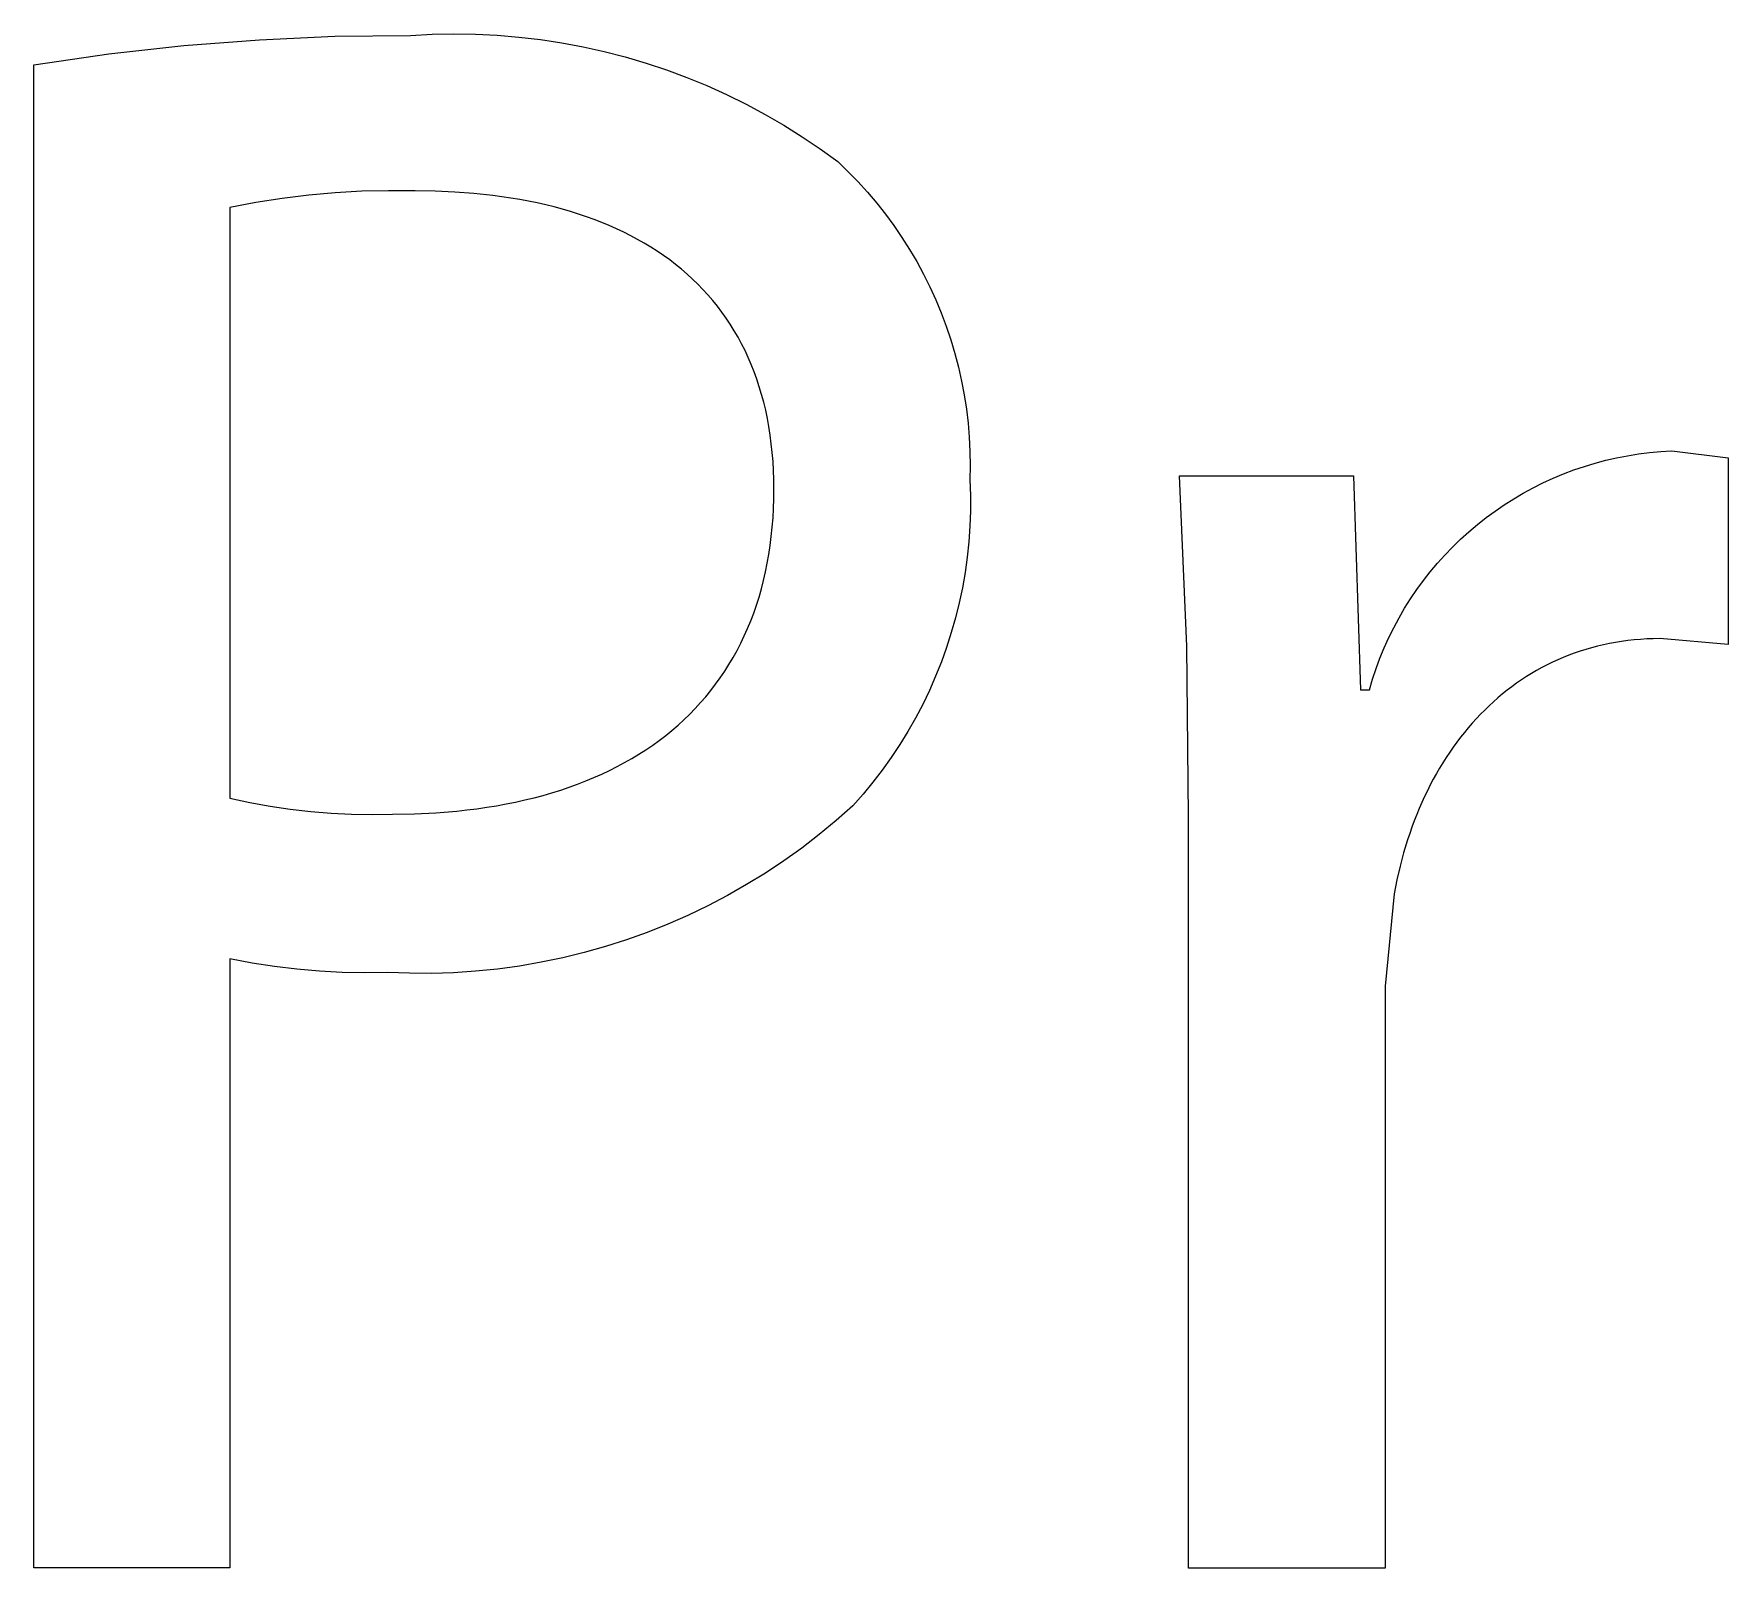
# Model space of a CAD drawing. Header units: millimetres. Extents: x 373 to 3451, y -552 to 1598.
# Drawn here: x 2471.4 to 2494.53, y -500.36 to -479.41 of the extents above; entities that cross this region are included whole.
import ezdxf

# ---------------------------------------------------------------- set-up
doc = ezdxf.new("R2010")
doc.units = ezdxf.units.MM
doc.header["$MEASUREMENT"] = 0
doc.layers.add('Domyślny', color=7, linetype='Continuous', true_color=0x000000)

msp = doc.modelspace()

# ---------------------------------------------------------------- linework, layer by layer
at = {"layer": 'Domyślny', "color": 18, "lineweight": 15, "true_color": 0x000000}
for p, q in [((2472.423, -479.686), (2473.45, -479.572)), ((2473.45, -479.572), (2474.48, -479.492)), ((2474.48, -479.492), (2475.512, -479.446)), ((2475.512, -479.446), (2476.545, -479.435)), ((2476.545, -479.435), (2476.841, -479.419)), ((2476.841, -479.419), (2477.136, -479.413)), ((2477.136, -479.413), (2477.432, -479.417)), ((2477.432, -479.417), (2477.728, -479.431)), ((2477.728, -479.431), (2478.022, -479.456)), ((2478.022, -479.456), (2478.316, -479.49)), ((2478.316, -479.49), (2478.609, -479.534)), ((2478.609, -479.534), (2478.9, -479.589)), ((2471.4, -479.835), (2472.423, -479.686)), ((2478.9, -479.589), (2479.188, -479.653)), ((2479.188, -479.653), (2479.475, -479.727)), ((2479.475, -479.727), (2479.759, -479.811)), ((2479.759, -479.811), (2480.039, -479.904)), ((2471.4, -500.353), (2471.4, -479.835)), ((2480.039, -479.904), (2480.317, -480.007)), ((2480.317, -480.007), (2480.59, -480.119)), ((2480.59, -480.119), (2480.86, -480.241)), ((2480.86, -480.241), (2481.125, -480.372)), ((2481.125, -480.372), (2481.386, -480.512)), ((2481.386, -480.512), (2481.642, -480.66)), ((2481.642, -480.66), (2481.892, -480.817)), ((2481.892, -480.817), (2482.138, -480.983)), ((2482.138, -480.983), (2482.377, -481.157)), ((2482.377, -481.157), (2482.517, -481.291)), ((2482.517, -481.291), (2482.652, -481.43)), ((2482.652, -481.43), (2482.783, -481.574)), ((2474.792, -481.659), (2474.433, -481.715)), ((2475.153, -481.615), (2474.792, -481.659)), ((2475.516, -481.583), (2475.153, -481.615)), ((2475.879, -481.562), (2475.516, -481.583)), ((2476.243, -481.554), (2475.879, -481.562)), ((2476.607, -481.557), (2476.243, -481.554)), ((2476.88, -481.561), (2476.607, -481.557)), ((2477.148, -481.572), (2476.88, -481.561)), ((2477.41, -481.592), (2477.148, -481.572)), ((2477.665, -481.619), (2477.41, -481.592)), ((2477.913, -481.654), (2477.665, -481.619)), ((2478.035, -481.674), (2477.913, -481.654)), ((2482.783, -481.574), (2482.909, -481.722)), ((2474.433, -481.715), (2474.075, -481.782)), ((2474.075, -481.782), (2474.075, -489.848)), ((2478.155, -481.697), (2478.035, -481.674)), ((2478.273, -481.721), (2478.155, -481.697)), ((2478.39, -481.748), (2478.273, -481.721)), ((2478.504, -481.776), (2478.39, -481.748)), ((2478.617, -481.806), (2478.504, -481.776)), ((2478.729, -481.838), (2478.617, -481.806)), ((2478.838, -481.873), (2478.729, -481.838)), ((2478.945, -481.909), (2478.838, -481.873)), ((2482.909, -481.722), (2483.029, -481.874)), ((2483.029, -481.874), (2483.144, -482.031)), ((2479.051, -481.947), (2478.945, -481.909)), ((2479.155, -481.987), (2479.051, -481.947)), ((2479.256, -482.03), (2479.155, -481.987)), ((2479.356, -482.074), (2479.256, -482.03)), ((2479.454, -482.12), (2479.356, -482.074)), ((2479.55, -482.168), (2479.454, -482.12)), ((2483.144, -482.031), (2483.254, -482.191)), ((2479.644, -482.218), (2479.55, -482.168)), ((2479.735, -482.27), (2479.644, -482.218)), ((2479.825, -482.324), (2479.735, -482.27)), ((2479.913, -482.381), (2479.825, -482.324)), ((2483.254, -482.191), (2483.358, -482.355)), ((2483.358, -482.355), (2483.456, -482.522)), ((2479.998, -482.439), (2479.913, -482.381)), ((2480.082, -482.499), (2479.998, -482.439)), ((2480.163, -482.561), (2480.082, -482.499)), ((2480.242, -482.625), (2480.163, -482.561)), ((2483.456, -482.522), (2483.549, -482.693)), ((2480.319, -482.691), (2480.242, -482.625)), ((2480.394, -482.76), (2480.319, -482.691)), ((2480.466, -482.83), (2480.394, -482.76)), ((2483.549, -482.693), (2483.635, -482.867)), ((2480.537, -482.902), (2480.466, -482.83)), ((2480.605, -482.976), (2480.537, -482.902)), ((2480.67, -483.053), (2480.605, -482.976)), ((2483.635, -482.867), (2483.716, -483.043)), ((2483.716, -483.043), (2483.79, -483.223)), ((2480.734, -483.131), (2480.67, -483.053)), ((2480.795, -483.211), (2480.734, -483.131)), ((2480.854, -483.294), (2480.795, -483.211)), ((2483.79, -483.223), (2483.858, -483.404)), ((2480.91, -483.378), (2480.854, -483.294)), ((2480.964, -483.465), (2480.91, -483.378)), ((2481.015, -483.553), (2480.964, -483.465)), ((2483.858, -483.404), (2483.92, -483.588)), ((2481.065, -483.644), (2481.015, -483.553)), ((2481.111, -483.736), (2481.065, -483.644)), ((2481.155, -483.831), (2481.111, -483.736)), ((2483.92, -483.588), (2483.976, -483.774)), ((2481.197, -483.928), (2481.155, -483.831)), ((2481.236, -484.026), (2481.197, -483.928)), ((2483.976, -483.774), (2484.025, -483.962)), ((2484.025, -483.962), (2484.068, -484.152)), ((2481.273, -484.127), (2481.236, -484.026)), ((2481.306, -484.23), (2481.273, -484.127)), ((2484.068, -484.152), (2484.104, -484.342)), ((2481.338, -484.335), (2481.306, -484.23)), ((2481.367, -484.442), (2481.338, -484.335)), ((2484.104, -484.342), (2484.133, -484.534)), ((2481.393, -484.551), (2481.367, -484.442)), ((2481.416, -484.662), (2481.393, -484.551)), ((2481.437, -484.775), (2481.416, -484.662)), ((2484.133, -484.534), (2484.156, -484.727)), ((2481.455, -484.89), (2481.437, -484.775)), ((2481.47, -485.008), (2481.455, -484.89)), ((2484.156, -484.727), (2484.172, -484.92)), ((2481.483, -485.127), (2481.47, -485.008)), ((2481.493, -485.249), (2481.483, -485.127)), ((2484.172, -484.92), (2484.182, -485.114)), ((2484.182, -485.114), (2484.184, -485.308)), ((2493.312, -485.148), (2493.463, -485.129)), ((2493.463, -485.129), (2493.615, -485.115)), ((2493.615, -485.115), (2493.766, -485.107)), ((2493.766, -485.107), (2494.535, -485.199)), ((2481.5, -485.372), (2481.493, -485.249)), ((2484.184, -485.308), (2484.181, -485.503)), ((2492.428, -485.366), (2492.572, -485.317)), ((2492.572, -485.317), (2492.718, -485.273)), ((2492.718, -485.273), (2492.865, -485.234)), ((2492.865, -485.234), (2493.013, -485.2)), ((2493.013, -485.2), (2493.162, -485.171)), ((2493.162, -485.171), (2493.312, -485.148)), ((2494.535, -485.199), (2494.535, -487.751)), ((2481.504, -485.498), (2481.5, -485.372)), ((2481.506, -485.626), (2481.504, -485.498)), ((2484.181, -485.503), (2484.188, -485.713)), ((2487.143, -487.771), (2487.043, -485.445)), ((2487.043, -485.445), (2489.421, -485.445)), ((2489.421, -485.445), (2489.513, -488.366)), ((2491.871, -485.61), (2492.007, -485.542)), ((2492.007, -485.542), (2492.146, -485.479)), ((2492.146, -485.479), (2492.286, -485.42)), ((2492.286, -485.42), (2492.428, -485.366)), ((2481.5, -485.891), (2481.504, -485.759)), ((2481.504, -485.759), (2481.506, -485.626)), ((2484.188, -485.713), (2484.188, -485.924)), ((2491.478, -485.841), (2491.607, -485.76)), ((2491.607, -485.76), (2491.738, -485.683)), ((2491.738, -485.683), (2491.871, -485.61)), ((2481.483, -486.148), (2481.493, -486.02)), ((2481.493, -486.02), (2481.5, -485.891)), ((2484.188, -485.924), (2484.181, -486.135)), ((2491.111, -486.111), (2491.231, -486.017)), ((2491.231, -486.017), (2491.353, -485.927)), ((2491.353, -485.927), (2491.478, -485.841)), ((2481.454, -486.398), (2481.47, -486.274)), ((2481.47, -486.274), (2481.483, -486.148)), ((2484.181, -486.135), (2484.166, -486.346)), ((2490.882, -486.312), (2490.995, -486.21)), ((2490.995, -486.21), (2491.111, -486.111)), ((2481.414, -486.64), (2481.436, -486.52)), ((2481.436, -486.52), (2481.454, -486.398)), ((2484.166, -486.346), (2484.145, -486.556)), ((2490.668, -486.527), (2490.773, -486.418)), ((2490.773, -486.418), (2490.882, -486.312)), ((2481.39, -486.758), (2481.414, -486.64)), ((2484.145, -486.556), (2484.116, -486.765)), ((2490.468, -486.757), (2490.566, -486.64)), ((2490.566, -486.64), (2490.668, -486.527)), ((2481.334, -486.988), (2481.364, -486.874)), ((2481.364, -486.874), (2481.39, -486.758)), ((2484.079, -486.973), (2484.036, -487.179)), ((2484.116, -486.765), (2484.079, -486.973)), ((2490.285, -486.999), (2490.375, -486.876)), ((2490.375, -486.876), (2490.468, -486.757)), ((2481.229, -487.319), (2481.267, -487.211)), ((2481.267, -487.211), (2481.302, -487.101)), ((2481.302, -487.101), (2481.334, -486.988)), ((2484.036, -487.179), (2483.986, -487.384)), ((2490.118, -487.254), (2490.2, -487.125)), ((2490.2, -487.125), (2490.285, -486.999)), ((2481.146, -487.53), (2481.189, -487.425)), ((2481.189, -487.425), (2481.229, -487.319)), ((2483.986, -487.384), (2483.928, -487.587)), ((2489.97, -487.519), (2490.042, -487.385)), ((2490.042, -487.385), (2490.118, -487.254)), ((2481.052, -487.732), (2481.101, -487.632)), ((2481.101, -487.632), (2481.146, -487.53)), ((2483.928, -487.587), (2483.864, -487.788)), ((2489.839, -487.793), (2489.902, -487.655)), ((2489.902, -487.655), (2489.97, -487.519)), ((2493.338, -487.679), (2493.251, -487.686)), ((2493.425, -487.673), (2493.338, -487.679)), ((2493.513, -487.67), (2493.425, -487.673)), ((2493.602, -487.669), (2493.513, -487.67)), ((2494.535, -487.751), (2493.602, -487.669)), ((2480.948, -487.926), (2481.002, -487.83)), ((2481.002, -487.83), (2481.052, -487.732)), ((2483.864, -487.788), (2483.792, -487.986)), ((2487.166, -490.098), (2487.143, -487.771)), ((2489.781, -487.934), (2489.839, -487.793)), ((2492.359, -487.895), (2492.283, -487.925)), ((2492.435, -487.867), (2492.359, -487.895)), ((2492.513, -487.84), (2492.435, -487.867)), ((2492.591, -487.815), (2492.513, -487.84)), ((2492.671, -487.792), (2492.591, -487.815)), ((2492.751, -487.771), (2492.671, -487.792)), ((2492.832, -487.752), (2492.751, -487.771)), ((2492.914, -487.735), (2492.832, -487.752)), ((2492.997, -487.72), (2492.914, -487.735)), ((2493.081, -487.706), (2492.997, -487.72)), ((2493.166, -487.695), (2493.081, -487.706)), ((2493.251, -487.686), (2493.166, -487.695)), ((2480.773, -488.203), (2480.834, -488.113)), ((2480.834, -488.113), (2480.892, -488.021)), ((2480.892, -488.021), (2480.948, -487.926)), ((2483.792, -487.986), (2483.714, -488.182)), ((2489.68, -488.22), (2489.728, -488.076)), ((2489.728, -488.076), (2489.781, -487.934)), ((2491.92, -488.104), (2491.85, -488.144)), ((2491.99, -488.064), (2491.92, -488.104)), ((2492.062, -488.027), (2491.99, -488.064)), ((2492.135, -487.991), (2492.062, -488.027)), ((2492.208, -487.957), (2492.135, -487.991)), ((2492.283, -487.925), (2492.208, -487.957)), ((2480.644, -488.377), (2480.71, -488.291)), ((2480.71, -488.291), (2480.773, -488.203)), ((2483.714, -488.182), (2483.629, -488.376)), ((2489.513, -488.366), (2489.636, -488.366)), ((2489.636, -488.366), (2489.68, -488.22)), ((2491.582, -488.325), (2491.518, -488.374)), ((2491.647, -488.277), (2491.582, -488.325)), ((2491.714, -488.231), (2491.647, -488.277)), ((2491.782, -488.187), (2491.714, -488.231)), ((2491.85, -488.144), (2491.782, -488.187)), ((2480.431, -488.622), (2480.504, -488.542)), ((2480.504, -488.542), (2480.575, -488.461)), ((2480.575, -488.461), (2480.644, -488.377)), ((2483.538, -488.566), (2483.44, -488.753)), ((2483.629, -488.376), (2483.538, -488.566)), ((2491.271, -488.586), (2491.212, -488.643)), ((2491.331, -488.53), (2491.271, -488.586)), ((2491.392, -488.477), (2491.331, -488.53)), ((2491.454, -488.424), (2491.392, -488.477)), ((2491.518, -488.374), (2491.454, -488.424)), ((2480.196, -488.849), (2480.277, -488.776)), ((2480.277, -488.776), (2480.355, -488.7)), ((2480.355, -488.7), (2480.431, -488.622)), ((2483.44, -488.753), (2483.335, -488.936)), ((2491.042, -488.822), (2490.987, -488.885)), ((2491.097, -488.761), (2491.042, -488.822)), ((2491.154, -488.701), (2491.097, -488.761)), ((2491.212, -488.643), (2491.154, -488.701)), ((2479.85, -489.122), (2479.94, -489.057)), ((2479.94, -489.057), (2480.028, -488.99)), ((2480.028, -488.99), (2480.113, -488.921)), ((2480.113, -488.921), (2480.196, -488.849)), ((2483.335, -488.936), (2483.224, -489.115)), ((2490.882, -489.015), (2490.831, -489.082)), ((2490.934, -488.949), (2490.882, -489.015)), ((2490.987, -488.885), (2490.934, -488.949)), ((2479.566, -489.305), (2479.663, -489.246)), ((2479.663, -489.246), (2479.758, -489.185)), ((2479.758, -489.185), (2479.85, -489.122)), ((2483.108, -489.291), (2482.985, -489.463)), ((2483.224, -489.115), (2483.108, -489.291)), ((2490.686, -489.291), (2490.64, -489.364)), ((2490.733, -489.22), (2490.686, -489.291)), ((2490.782, -489.15), (2490.733, -489.22)), ((2490.831, -489.082), (2490.782, -489.15)), ((2479.048, -489.566), (2479.156, -489.518)), ((2479.156, -489.518), (2479.262, -489.468)), ((2479.262, -489.468), (2479.365, -489.416)), ((2479.365, -489.416), (2479.467, -489.361)), ((2479.467, -489.361), (2479.566, -489.305)), ((2482.985, -489.463), (2482.856, -489.63)), ((2490.552, -489.512), (2490.509, -489.588)), ((2490.595, -489.437), (2490.552, -489.512)), ((2490.64, -489.364), (2490.595, -489.437)), ((2478.475, -489.773), (2478.594, -489.736)), ((2478.594, -489.736), (2478.71, -489.697)), ((2478.71, -489.697), (2478.825, -489.656)), ((2478.825, -489.656), (2478.937, -489.612)), ((2478.937, -489.612), (2479.048, -489.566)), ((2482.856, -489.63), (2482.722, -489.793)), ((2490.429, -489.745), (2490.39, -489.824)), ((2490.468, -489.666), (2490.429, -489.745)), ((2490.509, -489.588), (2490.468, -489.666)), ((2474.075, -489.848), (2474.349, -489.906)), ((2474.349, -489.906), (2474.625, -489.956)), ((2474.625, -489.956), (2474.902, -489.996)), ((2477.313, -490.007), (2477.45, -489.99)), ((2477.45, -489.99), (2477.585, -489.971)), ((2477.585, -489.971), (2477.718, -489.949)), ((2477.718, -489.949), (2477.849, -489.926)), ((2477.849, -489.926), (2477.979, -489.9)), ((2477.979, -489.9), (2478.106, -489.871)), ((2478.106, -489.871), (2478.231, -489.841)), ((2478.231, -489.841), (2478.354, -489.808)), ((2478.354, -489.808), (2478.475, -489.773)), ((2482.582, -489.951), (2482.356, -490.151)), ((2482.722, -489.793), (2482.582, -489.951)), ((2490.317, -489.988), (2490.283, -490.071)), ((2490.353, -489.905), (2490.317, -489.988)), ((2490.39, -489.824), (2490.353, -489.905)), ((2474.902, -489.996), (2475.18, -490.028)), ((2475.18, -490.028), (2475.459, -490.05)), ((2475.459, -490.05), (2475.739, -490.064)), ((2475.739, -490.064), (2476.019, -490.068)), ((2476.019, -490.068), (2476.299, -490.063)), ((2476.299, -490.063), (2476.598, -490.059)), ((2476.598, -490.059), (2476.89, -490.045)), ((2476.89, -490.045), (2477.174, -490.022)), ((2477.174, -490.022), (2477.313, -490.007)), ((2482.356, -490.151), (2482.124, -490.343)), ((2487.166, -500.357), (2487.166, -490.098)), ((2490.249, -490.155), (2490.218, -490.241)), ((2490.283, -490.071), (2490.249, -490.155)), ((2482.124, -490.343), (2481.885, -490.527)), ((2490.158, -490.415), (2490.104, -490.594)), ((2490.187, -490.328), (2490.158, -490.415)), ((2490.218, -490.241), (2490.187, -490.328)), ((2481.885, -490.527), (2481.64, -490.702)), ((2490.104, -490.594), (2490.055, -490.777)), ((2481.389, -490.869), (2481.133, -491.027)), ((2481.64, -490.702), (2481.389, -490.869)), ((2490.055, -490.777), (2490.012, -490.963)), ((2481.133, -491.027), (2480.871, -491.176)), ((2490.012, -490.963), (2489.974, -491.154)), ((2480.604, -491.316), (2480.332, -491.447)), ((2480.871, -491.176), (2480.604, -491.316)), ((2489.974, -491.154), (2489.851, -492.414)), ((2480.056, -491.568), (2479.776, -491.679)), ((2480.332, -491.447), (2480.056, -491.568)), ((2479.493, -491.781), (2479.205, -491.872)), ((2479.776, -491.679), (2479.493, -491.781)), ((2474.379, -492.098), (2474.075, -492.041)), ((2474.075, -492.041), (2474.075, -500.353)), ((2478.623, -492.026), (2478.328, -492.087)), ((2478.915, -491.954), (2478.623, -492.026)), ((2479.205, -491.872), (2478.915, -491.954)), ((2474.685, -492.145), (2474.379, -492.098)), ((2474.992, -492.182), (2474.685, -492.145)), ((2475.3, -492.208), (2474.992, -492.182)), ((2475.609, -492.225), (2475.3, -492.208)), ((2475.918, -492.23), (2475.609, -492.225)), ((2476.227, -492.226), (2475.918, -492.23)), ((2476.529, -492.237), (2476.227, -492.226)), ((2476.83, -492.238), (2476.529, -492.237)), ((2477.131, -492.229), (2476.83, -492.238)), ((2477.432, -492.209), (2477.131, -492.229)), ((2477.732, -492.179), (2477.432, -492.209)), ((2478.03, -492.138), (2477.732, -492.179)), ((2478.328, -492.087), (2478.03, -492.138)), ((2489.851, -492.414), (2489.851, -500.357)), ((2474.075, -500.353), (2471.4, -500.353)), ((2489.851, -500.357), (2487.166, -500.357))]:
    msp.add_line(p, q, dxfattribs=at)

doc.saveas('drawing.dxf')
